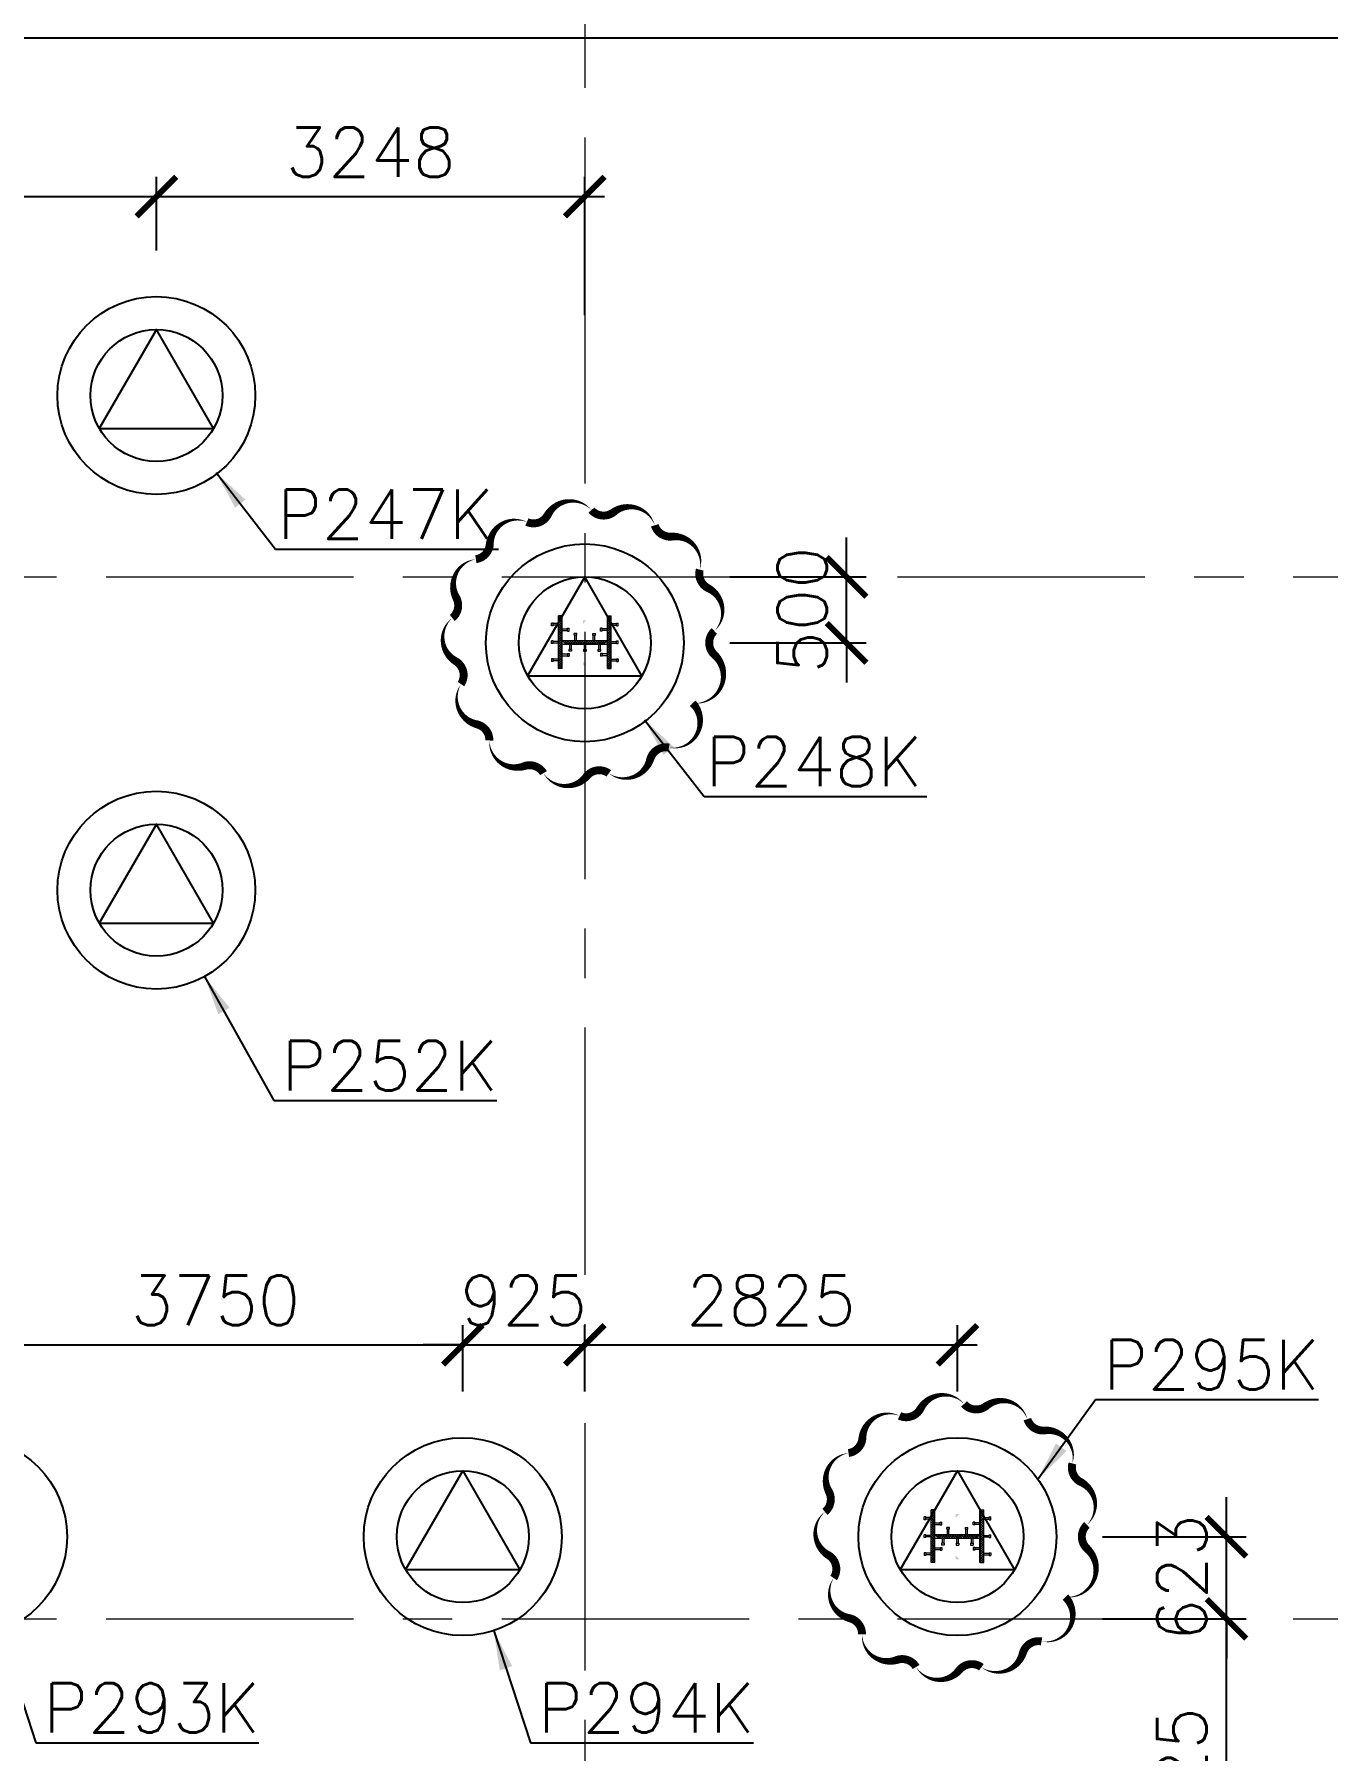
# Model space of a CAD drawing. Header units: millimetres. Extents: x -346728 to 1320345, y -537202 to -385966.
# Drawn here: x 231316 to 241120, y -457691 to -444677 of the extents above; entities that cross this region are included whole.
import ezdxf

# ---------------------------------------------------------------- set-up
doc = ezdxf.new("R2010")
doc.units = ezdxf.units.MM
doc.header["$LTSCALE"] = 100
doc.linetypes.add('X1326_GLB$0$CENTER', pattern=[2, 1.25, -0.25, 0.25, -0.25])
doc.layers.add('CL load', color=1, linetype='Continuous', plot=False)
for name, color, linetype in [('hach', 253, 'Continuous'), ('PILE MARK', 8, 'Continuous'), ('PL', 3, 'Continuous'), ('X1326_COL_B4$0$CS', 253, 'Continuous')]:
    doc.layers.add(name, color=color, linetype=linetype)
for name, color, linetype, lineweight in [('KCMANH', 8, 'Continuous', 13), ('KINGPOST', 5, 'Continuous', 20), ('X1326_GLB$0$A-tim', 8, 'X1326_GLB$0$CENTER', 9)]:
    doc.layers.add(name, color=color, linetype=linetype, lineweight=lineweight)
doc.styles.add('simplex', font='simplex.shx')
doc.dimstyles.new('100', dxfattribs={"dimscale": 150, "dimtxt": 2.5, "dimasz": 2, "dimexe": 1, "dimexo": 1, "dimgap": 1, "dimtad": 1, "dimdec": 0, "dimzin": 0, "dimdsep": 46, "dimtxsty": 'simplex', "dimblk": 'ARCHTICK', "dimcen": 1, "dimdle": 1, "dimclrd": 256, "dimclre": 256, "dimclrt": 6, "dimadec": 0, "dimazin": 0, "dimtfac": 1, "dimtdec": 0, "dimtix": 1, "dimtmove": 2, "dimatfit": 3, "dimfxl": 1, "dimtolj": 1, "dimtzin": 0, "dimarcsym": 0})
pattern_1 = [(45, (188543.33, 11377564.439), (-8.980256121, 8.980256121), []), (135, (188543.33, 11377564.439), (-8.980256121, -8.980256121), [])]

# ---------------------------------------------------------------- blocks, each defined once
blk = doc.blocks.new('_ArchTick')
at = {"color": 0, "linetype": 'ByBlock', "const_width": 0.15}
blk.add_lwpolyline([(-0.5, -0.5), (0.5, 0.5)], dxfattribs=at)
blk = doc.blocks.new('*D591')
at = {"layer": 'CL load', "lineweight": -2, "transparency": 16777216}
for p, q in [((230814, -454969), (230814, -454464)), ((234564, -454969), (234564, -454464)), ((230664, -454614), (234714, -454614))]:
    blk.add_line(p, q, dxfattribs=at)
at = {"layer": 'DEFPOINTS', "color": 0, "transparency": 16777216}
for p in [(234564, -454614), (230814, -455119), (234564, -455119, 0)]:
    blk.add_point(p, dxfattribs=at)
at = {"layer": 'CL load', "lineweight": -2, "transparency": 16777216, "xscale": 300, "yscale": 300, "zscale": 300, "rotation": 180}
blk.add_blockref('_ArchTick', (230814, -454614), dxfattribs=at)
at = {"layer": 'CL load', "lineweight": -2, "transparency": 16777216, "xscale": 300, "yscale": 300, "zscale": 300}
blk.add_blockref('_ArchTick', (234564, -454614), dxfattribs=at)
at = {"layer": 'CL load', "color": 6, "transparency": 16777216, "insert": (232689, -454277), "char_height": 375, "attachment_point": 5, "style": 'simplex'}
blk.add_mtext('\\A1;3750', dxfattribs=at)
blk = doc.blocks.new('*D592')
at = {"layer": 'CL load', "lineweight": -2, "transparency": 16777216}
for p, q in [((234564, -454969), (234564, -454464)), ((235489, -454969), (235489, -454464)), ((234564, -454614), (234264, -454614)), ((234564, -454614), (235489, -454614)), ((235489, -454614), (235789, -454614))]:
    blk.add_line(p, q, dxfattribs=at)
at = {"layer": 'DEFPOINTS', "color": 0, "transparency": 16777216}
for p in [(235489, -454614), (234564, -455119, 0), (235489, -455119, 0)]:
    blk.add_point(p, dxfattribs=at)
at = {"layer": 'CL load', "lineweight": -2, "transparency": 16777216, "xscale": 300, "yscale": 300, "zscale": 300}
blk.add_blockref('_ArchTick', (234564, -454614), dxfattribs=at)
at = {"layer": 'CL load', "lineweight": -2, "transparency": 16777216, "xscale": 300, "yscale": 300, "zscale": 300, "rotation": 180}
blk.add_blockref('_ArchTick', (235489, -454614), dxfattribs=at)
at = {"layer": 'CL load', "color": 6, "transparency": 16777216, "insert": (235026, -454277), "char_height": 375, "attachment_point": 5, "style": 'simplex'}
blk.add_mtext('\\A1;925', dxfattribs=at)
blk = doc.blocks.new('*D593')
at = {"layer": 'CL load', "lineweight": -2, "transparency": 16777216}
for p, q in [((235489, -454969), (235489, -454464)), ((238314, -454969), (238314, -454464)), ((235339, -454614), (238464, -454614))]:
    blk.add_line(p, q, dxfattribs=at)
at = {"layer": 'DEFPOINTS', "color": 0, "transparency": 16777216}
for p in [(238314, -454614), (235489, -455119, 0), (238314, -455119, 0)]:
    blk.add_point(p, dxfattribs=at)
at = {"layer": 'CL load', "lineweight": -2, "transparency": 16777216, "xscale": 300, "yscale": 300, "zscale": 300, "rotation": 180}
blk.add_blockref('_ArchTick', (235489, -454614), dxfattribs=at)
at = {"layer": 'CL load', "lineweight": -2, "transparency": 16777216, "xscale": 300, "yscale": 300, "zscale": 300}
blk.add_blockref('_ArchTick', (238314, -454614), dxfattribs=at)
at = {"layer": 'CL load', "color": 6, "transparency": 16777216, "insert": (236901, -454277), "char_height": 375, "attachment_point": 5, "style": 'simplex'}
blk.add_mtext('\\A1;2825', dxfattribs=at)
blk = doc.blocks.new('*D605')
at = {"layer": 'CL load', "lineweight": -2, "transparency": 16777216}
for p, q in [((240353, -459467), (240353, -456542)), ((239414, -456692), (240503, -456692)), ((238087, -459317), (240503, -459317))]:
    blk.add_line(p, q, dxfattribs=at)
at = {"layer": 'DEFPOINTS', "color": 0, "transparency": 16777216}
for p in [(239264, -456692, 0), (240353, -456692), (237937, -459317)]:
    blk.add_point(p, dxfattribs=at)
at = {"layer": 'CL load', "lineweight": -2, "transparency": 16777216, "xscale": 300, "yscale": 300, "zscale": 300}
for p, rotation in [((240353, -456692), 90), ((240353, -459317), 270)]:
    blk.add_blockref('_ArchTick', p, dxfattribs=dict(at, rotation=rotation))
at = {"layer": 'CL load', "color": 6, "transparency": 16777216, "insert": (240015, -458004), "char_height": 375, "attachment_point": 5, "rotation": 90, "style": 'simplex'}
blk.add_mtext('\\A1;2625', dxfattribs=at)
blk = doc.blocks.new('*D606')
at = {"layer": 'CL load', "lineweight": -2, "transparency": 16777216}
for p, q in [((240353, -456069), (240353, -455769)), ((239414, -456069), (240503, -456069)), ((240353, -456692), (240353, -456069)), ((239414, -456692), (240503, -456692)), ((240353, -456692), (240353, -456992))]:
    blk.add_line(p, q, dxfattribs=at)
at = {"layer": 'DEFPOINTS', "color": 0, "transparency": 16777216}
for p in [(239264, -456069, 0), (240353, -456069), (239264, -456692, 0)]:
    blk.add_point(p, dxfattribs=at)
at = {"layer": 'CL load', "lineweight": -2, "transparency": 16777216, "xscale": 300, "yscale": 300, "zscale": 300}
for p, rotation in [((240353, -456069), 270), ((240353, -456692), 90)]:
    blk.add_blockref('_ArchTick', p, dxfattribs=dict(at, rotation=rotation))
at = {"layer": 'CL load', "color": 6, "transparency": 16777216, "insert": (240015, -456380), "char_height": 375, "attachment_point": 5, "rotation": 90, "style": 'simplex'}
blk.add_mtext('\\A1;623', dxfattribs=at)
blk = doc.blocks.new('*D626')
at = {"layer": 'CL load', "lineweight": -2, "transparency": 16777216}
for p, q in [((228438, -446317), (228438, -445758)), ((232241, -446317), (232241, -445758)), ((228288, -445908), (232391, -445908))]:
    blk.add_line(p, q, dxfattribs=at)
at = {"layer": 'DEFPOINTS', "color": 0, "transparency": 16777216}
for p in [(232241, -445908), (228438, -446467), (232241, -446467)]:
    blk.add_point(p, dxfattribs=at)
at = {"layer": 'CL load', "lineweight": -2, "transparency": 16777216, "xscale": 300, "yscale": 300, "zscale": 300, "rotation": 180}
blk.add_blockref('_ArchTick', (228438, -445908), dxfattribs=at)
at = {"layer": 'CL load', "lineweight": -2, "transparency": 16777216, "xscale": 300, "yscale": 300, "zscale": 300}
blk.add_blockref('_ArchTick', (232241, -445908), dxfattribs=at)
at = {"layer": 'CL load', "color": 6, "transparency": 16777216, "insert": (230340, -445571), "char_height": 375, "attachment_point": 5, "style": 'simplex'}
blk.add_mtext('\\A1;3803', dxfattribs=at)
blk = doc.blocks.new('*D627')
at = {"layer": 'CL load', "lineweight": -2, "transparency": 16777216}
for p, q in [((232241, -446317), (232241, -445758)), ((235489, -446807), (235489, -445758)), ((232091, -445908), (235639, -445908))]:
    blk.add_line(p, q, dxfattribs=at)
at = {"layer": 'DEFPOINTS', "color": 0, "transparency": 16777216}
for p in [(235489, -445908), (232241, -446467), (235489, -446957, 0)]:
    blk.add_point(p, dxfattribs=at)
at = {"layer": 'CL load', "lineweight": -2, "transparency": 16777216, "xscale": 300, "yscale": 300, "zscale": 300, "rotation": 180}
blk.add_blockref('_ArchTick', (232241, -445908), dxfattribs=at)
at = {"layer": 'CL load', "lineweight": -2, "transparency": 16777216, "xscale": 300, "yscale": 300, "zscale": 300}
blk.add_blockref('_ArchTick', (235489, -445908), dxfattribs=at)
at = {"layer": 'CL load', "color": 6, "transparency": 16777216, "insert": (233865, -445571), "char_height": 375, "attachment_point": 5, "style": 'simplex'}
blk.add_mtext('\\A1;3248', dxfattribs=at)
blk = doc.blocks.new('*D630')
at = {"layer": 'CL load', "lineweight": -2, "transparency": 16777216}
for p, q in [((237473, -448792), (237473, -448492)), ((236589, -448792), (237623, -448792)), ((237473, -449292), (237473, -448792)), ((236589, -449292), (237623, -449292)), ((237473, -449292), (237473, -449592))]:
    blk.add_line(p, q, dxfattribs=at)
at = {"layer": 'DEFPOINTS', "color": 0, "transparency": 16777216}
for p in [(236439, -448792, 0), (237473, -448792), (236439, -449292, 0)]:
    blk.add_point(p, dxfattribs=at)
at = {"layer": 'CL load', "lineweight": -2, "transparency": 16777216, "xscale": 300, "yscale": 300, "zscale": 300}
for p, rotation in [((237473, -448792), 270), ((237473, -449292), 90)]:
    blk.add_blockref('_ArchTick', p, dxfattribs=dict(at, rotation=rotation))
at = {"layer": 'CL load', "color": 6, "transparency": 16777216, "insert": (237136, -449042), "char_height": 375, "attachment_point": 5, "rotation": 90, "style": 'simplex'}
blk.add_mtext('\\A1;500', dxfattribs=at)
blk = doc.blocks.new('LVL-KHUNGTEN')
blk.add_lwpolyline([(61072.9, 41092.8), (119123.5, 41092.8), (119123.5, 61.9), (61072.9, 61.9)], close=True)
blk = doc.blocks.new('KP50')
at = {"ltscale": 0.1}
h = blk.add_hatch(color=6, dxfattribs=at)
h.dxf.hatch_style = 1
h.paths.add_polyline_path([(14, 171), (-14, 171), (-14, 142)])
h.paths.add_polyline_path([(-14, -142), (-14, -171), (14, -171)])
at = {"layer": 'KCMANH', "linetype": 'ByBlock'}
h = blk.add_hatch(dxfattribs=at)
h.set_pattern_fill('ANSI37', color=6, scale=4, style=0)
h.set_pattern_definition(pattern_1)
h.paths.add_polyline_path([(-200, 200), (-200, 171), (200, 171), (200, 200)])
h = blk.add_hatch(dxfattribs=at)
h.set_pattern_fill('ANSI37', color=6, scale=4, style=0)
h.set_pattern_definition([(45, (188728.93, 11377564.439), (-8.980256121, 8.980256121), []), (135, (188728.93, 11377564.439), (-8.980256121, -8.980256121), [])])
h.paths.add_polyline_path([(14, 171), (-14, 142), (-14, -142), (14, -171)])
h = blk.add_hatch(dxfattribs=at)
h.set_pattern_fill('ANSI37', color=6, scale=4, style=0)
h.set_pattern_definition(pattern_1)
h.paths.add_polyline_path([(-200, -171), (-200, -200), (200, -200), (200, -171)])
for p, q in [((-125, 253), (-146, 253)), ((-146, 240), (-146, 253)), ((-125, 240), (-146, 240)), ((-142, 200), (-142, 240)), ((-129, 200), (-129, 240)), ((-125, 240), (-125, 253)), ((-85, 131), (-106, 131)), ((-106, 131), (-106, 118)), ((-102, 171), (-102, 131)), ((-89, 171), (-89, 131)), ((-85, 131), (-85, 118)), ((-10, 253), (10, 253)), ((-10, 240), (-10, 253)), ((-10, 240), (10, 240)), ((-6, 200), (-6, 240)), ((6, 200), (6, 240)), ((10, 240), (10, 253)), ((85, 131), (106, 131)), ((85, 131), (85, 118)), ((89, 171), (89, 131)), ((102, 171), (102, 131)), ((106, 131), (106, 118)), ((125, 253), (146, 253)), ((125, 240), (125, 253)), ((125, 240), (146, 240)), ((129, 200), (129, 240)), ((142, 200), (142, 240)), ((146, 240), (146, 253)), ((-85, 118), (-106, 118)), ((-67, 100), (-67, 120)), ((-54, 120), (-67, 120)), ((-54, 100), (-67, 100)), ((-67, 10), (-67, -10)), ((-54, 10), (-67, 10)), ((-54, 100), (-54, 120)), ((-14, 116), (-54, 116)), ((-14, 104), (-54, 104)), ((-54, 10), (-54, -10)), ((-14, 6), (-54, 6)), ((14, 76), (54, 76)), ((14, 64), (54, 64)), ((54, 60), (54, 80)), ((54, 80), (67, 80)), ((54, 60), (67, 60)), ((67, 60), (67, 80)), ((85, 118), (106, 118)), ((-85, -118), (-106, -118)), ((-106, -131), (-106, -118)), ((-85, -131), (-85, -118)), ((-54, -10), (-67, -10)), ((-67, -100), (-67, -120)), ((-54, -100), (-67, -100)), ((-54, -120), (-67, -120)), ((-14, -6), (-54, -6)), ((-54, -100), (-54, -120)), ((-14, -104), (-54, -104)), ((-14, -116), (-54, -116)), ((14, -64), (54, -64)), ((14, -76), (54, -76)), ((54, -60), (54, -80)), ((54, -60), (67, -60)), ((54, -80), (67, -80)), ((67, -60), (67, -80)), ((85, -118), (106, -118)), ((85, -131), (85, -118)), ((106, -131), (106, -118)), ((-125, -240), (-146, -240)), ((-146, -240), (-146, -253)), ((-125, -253), (-146, -253)), ((-142, -200), (-142, -240)), ((-129, -200), (-129, -240)), ((-125, -240), (-125, -253)), ((-85, -131), (-106, -131)), ((-102, -171), (-102, -131)), ((-89, -171), (-89, -131)), ((-10, -240), (10, -240)), ((-10, -240), (-10, -253)), ((-10, -253), (10, -253)), ((-6, -200), (-6, -240)), ((6, -200), (6, -240)), ((10, -240), (10, -253)), ((85, -131), (106, -131)), ((89, -171), (89, -131)), ((102, -171), (102, -131)), ((125, -240), (146, -240)), ((125, -240), (125, -253)), ((125, -253), (146, -253)), ((129, -200), (129, -240)), ((142, -200), (142, -240)), ((146, -240), (146, -253))]:
    blk.add_line(p, q, dxfattribs=at)
at = {"layer": 'KINGPOST', "color": 6, "linetype": 'ByBlock'}
for p, q in [((-200, 200), (200, 200)), ((-200, 171), (-200, 200)), ((-200, 171), (200, 171)), ((-14, 171), (-14, -171)), ((-14, 142), (14, 171)), ((14, 171), (14, -171)), ((200, 171), (200, 200)), ((-200, -171), (200, -171)), ((-200, -171), (-200, -200)), ((-200, -200), (200, -200)), ((-14, -142), (14, -171)), ((200, -171), (200, -200))]:
    blk.add_line(p, q, dxfattribs=at)
blk.add_lwpolyline([(-14, 0), (14, 0)], dxfattribs=at)
blk = doc.blocks.new('B1 Kingpost Layout Plan1')
at = {"layer": 'KCMANH', "linetype": 'ByBlock', "rotation": 90}
for p in [(85125, -34521, 0), (87950, -41299, 0)]:
    blk.add_blockref('KP50', p, dxfattribs=at)

msp = doc.modelspace()

# ---------------------------------------------------------------- hatches: boundary and pattern name
at = {"ltscale": 0.1}
h = msp.add_hatch(color=6, dxfattribs=at)
h.dxf.hatch_style = 1
h.paths.add_polyline_path([(235503, -449120.3), (235474.2, -449120.3), (235474.2, -449149.1)])
h.paths.add_polyline_path([(235474.2, -449433.9), (235474.2, -449462.7), (235503, -449462.7)])
h = msp.add_hatch(color=6, dxfattribs=at)
h.dxf.hatch_style = 1
h.paths.add_polyline_path([(238327.9, -455897.8), (238299.1, -455897.8), (238299.1, -455926.6)])
h.paths.add_polyline_path([(238299.1, -456211.4), (238299.1, -456240.2), (238327.9, -456240.2)])
at = {"layer": 'hach'}
h = msp.add_hatch(dxfattribs=at)
h.set_pattern_fill('ANSI31', color=256, scale=70)
h.set_pattern_definition([(45, (121918.56, -508591.22), (-157.15448, 157.15448), [])])
h.paths.add_polyline_path([(142200.7, -410142.2), (128621.2, -428107.5), (155914.1, -501359), (162214.1, -503970.9), (238136.4, -469396.6), (242695.2, -462329.4), (242687.2, -415142.7), (237685.1, -410142.2)])
h.paths.add_polyline_path([(142797.9, -411342.2), (129975.7, -428305.7), (156856.2, -500450.6), (162191.6, -502662.6), (237318.8, -468450.4), (241495.1, -461976.1), (241487, -415639.4), (237188.2, -411342.2)], flags=16)
h = msp.add_hatch(dxfattribs=at)
h.set_pattern_fill('AR-CONC', color=256, scale=4)
h.set_pattern_definition([(50, (121918.56, -508591.2), (728.7387, -63.7563), [76.2, -838.2]), (355, (121918.56, -508591.2), (-140.9737, 764.2274), [60.96, -670.5623]), (100.45144, (121979.3, -508596.54), (587.765, 700.471), [64.76, -712.361]), (46.1842, (121918.6, -508388), (1084.316, -168.1693), [114.3, -1257.3]), (96.63556, (122008.9, -508402), (949.6165, 989.7045), [97.14, -1068.5424]), (351.18415, (121918.6, -508388), (949.6165, 989.7045), [91.44, -1005.839]), (21, (122020.16, -508438.8), (606.4576, -409.0608), [76.2, -838.2]), (326, (122020.16, -508438.8), (247.208, 736.752), [60.96, -670.56]), (71.45144, (122070.7, -508472.9), (853.6657, 327.691), [64.76, -712.3598]), (37.5, (121918.56, -508591.22), (12.3544, 338.22016), [0, -662.432, 0, -680.72, 0, -673.1]), (7.5, (121918.56, -508591.22), (267.27865, 400.7223), [0, -388.112, 0, -647.192, 0, -256.54]), (327.5, (121692, -508591.22), (542.3624, -22.91498), [0, -254, 0, -792.48, 0, -1051.56]), (317.5, (121590.4, -508591.2), (592.5167, 101.706), [0, -330.2, 0, -526.288, 0, -746.76])])
h.paths.add_polyline_path([(142200.7, -410142.2), (128621.2, -428107.5), (155914.1, -501359), (162214.1, -503970.9), (238136.4, -469396.6), (242695.2, -462329.4), (242687.2, -415142.7), (237685.1, -410142.2)])
h.paths.add_polyline_path([(142797.9, -411342.2), (129975.7, -428305.7), (156856.2, -500450.6), (162191.6, -502662.6), (237318.8, -468450.4), (241495.1, -461976.1), (241487, -415639.4), (237188.2, -411342.2)], flags=16)

# ---------------------------------------------------------------- linework, layer by layer
at = {"color": 6, "elevation": -2718.3}
for points in [[(236470.7, -449201.7, 0, 60, 0.5205671), (236424, -448877.2, 60, 60, -0.3534527), (236360.4, -448736.1, 0, 60, 0.5205671), (236148, -448485.9, 60, 60, -0.3534915), (236019, -448400.2, 0, 60, 0.5205671), (235706.2, -448301.2, 60, 60, -0.3944899), (235538.9, -448284.8, 0, 60, 0.520567), (235208, -448321.6, 60, 60, -0.3907151), (235049.8, -448375, 0, 60, 0.520567), (234768.5, -448543.8, 60, 60, -0.3534934), (234662.9, -448657.1, 0, 60, 0.5205671), (234514.4, -448949.8, 60, 60, -0.3571345), (234484.1, -449102.9, 0, 60, 0.520567), (234509.8, -449430.6, 60, 60, -0.4289707), (234550.1, -449604.5, 0, 60, 0.520567), (234670.9, -449909.3, 60, 60, -0.3534582), (234765.5, -450031.8, 0, 60, 0.520567), (235030.2, -450225.9, 60, 60, -0.3534893), (235175.5, -450279.3, 0, 60, 0.5205671), (235502.7, -450302.9, 60, 60, -0.3982747), (235670.7, -450281, 0, 60, 0.520567), (235985.3, -450172.6, 60, 60, -0.3869502), (236126.4, -450085.4, 0, 60, 0.7314349), (236307, -449749.1, 0, 60, 0.7206829), (236471.6, -449382.2, 60, 60, -0.4358983)], [(239295.6, -455979.2, 0, 60, 0.5205671), (239248.9, -455654.7, 60, 60, -0.3534527), (239185.3, -455513.6, 0, 60, 0.5205671), (238972.9, -455263.3, 60, 60, -0.3534915), (238844, -455177.6, 0, 60, 0.5205671), (238531.2, -455078.7, 60, 60, -0.3944899), (238363.8, -455062.3, 0, 60, 0.520567), (238032.9, -455099, 60, 60, -0.3907151), (237874.7, -455152.5, 0, 60, 0.520567), (237593.4, -455321.3, 60, 60, -0.3534934), (237487.9, -455434.6, 0, 60, 0.5205671), (237339.4, -455727.3, 60, 60, -0.3571345), (237309, -455880.4, 0, 60, 0.520567), (237334.8, -456208.1, 60, 60, -0.4289707), (237375.1, -456382, 0, 60, 0.520567), (237495.8, -456686.8, 60, 60, -0.3534582), (237590.5, -456809.3, 0, 60, 0.520567), (237855.1, -457003.4, 60, 60, -0.3534893), (238000.5, -457056.8, 0, 60, 0.5205671), (238327.7, -457080.4, 60, 60, -0.3982747), (238495.6, -457058.5, 0, 60, 0.520567), (238810.2, -456950, 60, 60, -0.3869502), (238951.3, -456862.9, 0, 60, 0.7314349), (239131.9, -456526.6, 0, 60, 0.7206829), (239296.5, -456159.6, 60, 60, -0.4358983)]]:
    msp.add_lwpolyline(points, format="xyseb", close=True, dxfattribs=at)
at = {"layer": 'PL', "elevation": -1404.9}
for points in [[(231808, -447666.5), (232674, -447666.5), (232241, -446916.5)], [(231808, -447666.5), (232674, -447666.5), (232241, -446916.5)], [(235055.6, -449541.5), (235921.6, -449541.5), (235488.6, -448791.5)], [(235055.6, -449541.5), (235921.6, -449541.5), (235488.6, -448791.5)], [(231808, -451416.5), (232674, -451416.5), (232241, -450666.5)], [(231808, -451416.5), (232674, -451416.5), (232241, -450666.5)], [(234996.6, -456319), (234130.5, -456319), (234563.5, -455569)], [(234996.6, -456319), (234130.5, -456319), (234563.5, -455569)], [(238746.6, -456319), (237880.5, -456319), (238313.5, -455569)], [(238746.6, -456319), (237880.5, -456319), (238313.5, -455569)]]:
    msp.add_lwpolyline(points, close=True, dxfattribs=at)
at = {"layer": 'PL'}
for centre, radius in [((232241, -447416.5, -1404.9), 750), ((232241, -447416.5, -1404.9), 750), ((232241, -447416.5, -1404.9), 500), ((232241, -447416.5, -1404.9), 500), ((235488.6, -449291.5, -1404.9), 750), ((235488.6, -449291.5, -1404.9), 750), ((235488.6, -449291.5, -1404.9), 500), ((235488.6, -449291.5, -1404.9), 500), ((232241, -451166.5, -1404.9), 750), ((232241, -451166.5, -1404.9), 750), ((232241, -451166.5, -1404.9), 500), ((232241, -451166.5, -1404.9), 500), ((230813.5, -456069, -1404.9), 750), ((230813.5, -456069, -1404.9), 750), ((234563.5, -456069, -1404.9), 750), ((234563.5, -456069, -1404.9), 750), ((238313.5, -456069, -1404.9), 750), ((238313.5, -456069, -1404.9), 750), ((234563.5, -456069, -1404.9), 500), ((234563.5, -456069, -1404.9), 500), ((238313.5, -456069, -1404.9), 500), ((238313.5, -456069, -1404.9), 500)]:
    msp.add_circle(centre, radius, dxfattribs=at)
at = {"layer": 'X1326_COL_B4$0$CS', "linetype": 'ByBlock', "ltscale": 8, "elevation": -1404.9, "flags": 128}
msp.add_lwpolyline([(242692.2, -444707.5), (115342.7, -444707.5)], dxfattribs=at)
at = {"layer": 'X1326_GLB$0$A-tim', "ltscale": 15}
for p, q in [((235488.6, -398208.6, -1404.9), (235488.6, -512162.7, -1404.9)), ((120859.5, -448791.5, -1404.9), (255546, -448791.5, -1404.9)), ((120859.5, -456691.6, -1404.9), (255546, -456691.6, -1404.9))]:
    msp.add_line(p, q, dxfattribs=at)

# ---------------------------------------------------------------- block references
at = {"extrusion": (0.00597, -2.28885e-18, 0.999982), "xscale": 3.385207865094198, "yscale": 3.385207865094198, "zscale": 3.385207865094198}
msp.add_blockref('LVL-KHUNGTEN', (-107243.5, -525073.6, -287.1), dxfattribs=at)
msp.add_blockref('B1 Kingpost Layout Plan1', (150363.7, -414766, -1404.9))

# ---------------------------------------------------------------- texts
at = {"layer": 'PILE MARK', "color": 4, "style": 'simplex'}
for s, p in [('P247K', (233158.6, -448503.9, -1404.9)), ('P248K', (236406.2, -450378.9, -1404.9)), ('P252K', (233189.7, -452684.7, -1404.9)), ('P295K', (239418.9, -454952.1, -1404.9)), ('P293K', (231385.1, -457554.2, -1404.9)), ('P294K', (235135.1, -457554.2, -1404.9))]:
    msp.add_text(s, height=375, dxfattribs=at).set_placement(p)

# ---------------------------------------------------------------- dimensions: what is measured, and where the dimension line sits
at = {"layer": 'CL load'}
for base, p1, p2, picture, middle in [((232241.0152, -445908.4278, -1404.9494), (228438.4993, -446466.5089, -1404.9494), (232241.0152, -446466.5089, -1404.9494), '*D626', (230339.7573, -445570.9278, -1404.9494)), ((235488.6, -445908.4, -1404.9), (232241, -446466.5, -1404.9), (235488.6, -446957.2, -1404.9), '*D627', (233864.8, -445570.9, -1404.9)), ((234563.5, -454614.4, -1404.9), (230813.5, -455119, -1404.9), (234563.5, -455119, -1404.9), '*D591', (232688.5, -454276.9, -1404.9)), ((235488.6, -454614.4, -1404.9), (234563.5, -455119, -1404.9), (235488.6, -455119, -1404.9), '*D592', (235026.1, -454276.9, -1404.9)), ((238313.5, -454614.4, -1404.9), (235488.6, -455119, -1404.9), (238313.5, -455119, -1404.9), '*D593', (236901.1, -454276.9, -1404.9))]:
    dim = msp.add_linear_dim(base=base, p1=p1, p2=p2, dimstyle='100', dxfattribs=at)
    dim.commit()
    dim.dimension.update_dxf_attribs({"geometry": picture, "text_midpoint": middle})
for base, p1, p2, picture, middle in [((237473.3, -448791.5, -1404.9), (236438.6, -449291.5, -1404.9), (236438.6, -448791.5, -1404.9), '*D630', (237135.8, -449041.5, -1404.9)), ((240352.5, -456069, -1404.9), (239263.5, -456691.6, -1404.9), (239263.5, -456069, -1404.9), '*D606', (240015, -456380.3, -1404.9)), ((240352.5, -456691.6, -1404.9), (237937, -459316.6, -1404.9), (239263.5, -456691.6, -1404.9), '*D605', (240015, -458004.1, -1404.9))]:
    dim = msp.add_linear_dim(base=base, p1=p1, p2=p2, angle=90, dimstyle='100', dxfattribs=at)
    dim.commit()
    dim.dimension.update_dxf_attribs({"geometry": picture, "text_midpoint": middle})

# ---------------------------------------------------------------- leaders
at = {"layer": 'PILE MARK'}
for points in [[(232692.9, -447999, -1404.9), (233144.8, -448581.5, -1404.9), (234833.6, -448581.5, -1404.9)], [(235940.5, -449874, -1404.9), (236392.4, -450456.5, -1404.9), (238081.2, -450456.5, -1404.9)], [(232606.7, -451821.3, -1404.9), (233132.3, -452762.3, -1404.9), (234821.1, -452762.3, -1404.9)], [(238924, -455633.3, -1404.9), (239361.6, -455029.6, -1404.9), (241050.4, -455029.6, -1404.9)], [(231048, -456781.4, -1404.9), (231327.8, -457631.8, -1404.9), (233016.6, -457631.8, -1404.9)], [(234798, -456781.4, -1404.9), (235077.8, -457631.8, -1404.9), (236766.6, -457631.8, -1404.9)]]:
    msp.add_leader(points, dimstyle='100', override={"dimgap": 1, "dimtad": 0}, dxfattribs=at)

doc.saveas('drawing.dxf')
